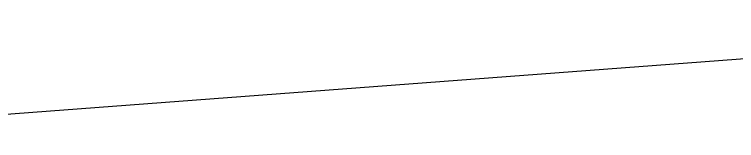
# Model space of a CAD drawing. Extents: x -1899985 to 1774885, y 556286 to 2175695.
# Drawn here: x -1751919 to -1751122, y 579257 to 579396 of the extents above; entities that cross this region are included whole.
import ezdxf

# ---------------------------------------------------------------- set-up
doc = ezdxf.new("R2010")
doc.units = 0
doc.header["$LTSCALE"] = 10
doc.header["$MEASUREMENT"] = 0
doc.layers.add('20剖面图$0$A-LIN-V', color=9, linetype='Continuous')
doc.layers.add('A-LIN-V', color=9, linetype='Continuous')

# ---------------------------------------------------------------- blocks, each defined once
blk = doc.blocks.new('20剖面图$0$G$C845E5159')
at = {"layer": '20剖面图$0$A-LIN-V', "color": 2}
blk.add_line((300.0002795236651, -8.149072527885437e-10), (8250.000559045468, 599.9999999991851), dxfattribs=at)
blk = doc.blocks.new('20剖面图')
at = {"layer": '20剖面图$0$A-LIN-V'}
blk.add_blockref('20剖面图$0$G$C845E5159', (-1752610.399681417, 579257.4520265255), dxfattribs=at)

msp = doc.modelspace()

# ---------------------------------------------------------------- block references
at = {"layer": 'A-LIN-V'}
msp.add_blockref('20剖面图', (0, 0), dxfattribs=at)

doc.saveas('drawing.dxf')
